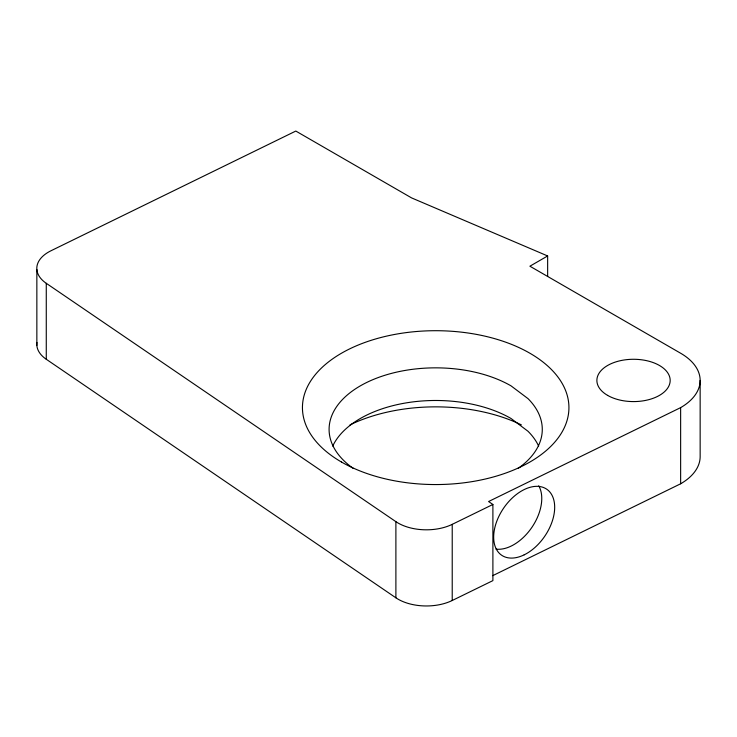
<?xml version="1.0" encoding="UTF-8"?>
<svg xmlns="http://www.w3.org/2000/svg" width="737" height="737" viewBox="0 0 737 737"><rect width="100%" height="100%" fill="white"/><g stroke="black" fill="none" stroke-linecap="round" stroke-linejoin="round"><path stroke-width="1.11" d="M547.646 276.421L547.646 255.96L529.894 266.204L680.638 353.235A66.616 38.462 0 0 1 680.638 407.625L680.638 483.785L492.721 575.661M680.638 407.625L488.585 501.529L492.896 504.467L492.896 580.618L452.223 600.498A39.973 23.077 0 0 1 395.889 597.808L46.274 359.269A39.973 23.077 0 0 1 36.942 342.447M547.646 255.96L411.568 197.894L295.813 131.057L50.945 250.783A39.973 23.077 0 0 0 46.274 283.312L395.889 521.658A39.973 23.077 0 0 0 452.223 524.348L492.896 504.467M700.15 380.43L700.15 456.581A66.616 38.462 0 0 1 680.638 483.785M452.223 524.348L452.223 600.498M395.889 521.658L395.889 597.808M46.274 283.312L46.274 359.269M36.85 269.502L36.85 345.469M350.02 424.862A133.24 76.924 0 0 1 521.354 424.862M538.738 485.794A39.973 24.901 -55.7 0 1 532.013 527.176A39.973 24.901 -55.7 0 1 496.01 549.12M517.954 468.52A106.589 61.539 0 0 0 527.996 398.616L511.054 385.875A106.589 61.539 0 0 0 364.023 383.83A106.589 61.539 0 0 0 353.419 468.52M332.728 446.097A106.589 61.539 0 0 1 511.054 418.505L527.996 431.256A106.589 61.539 0 0 1 538.646 446.097M607.62 395.391A36.638 21.152 0 0 0 668.92 385.912A36.638 21.152 0 0 0 624.046 359.997A36.638 21.152 0 0 0 607.62 395.391M524.173 554.841A39.973 24.901 -55.7 0 0 550.594 492.97A39.973 24.901 -55.7 0 0 497.761 518.802A39.973 24.901 -55.7 0 0 524.173 554.841M341.471 462.025A133.24 76.924 0 0 0 564.385 427.543A133.24 76.924 0 0 0 401.195 333.327A133.24 76.924 0 0 0 341.471 462.025"/></g></svg>
